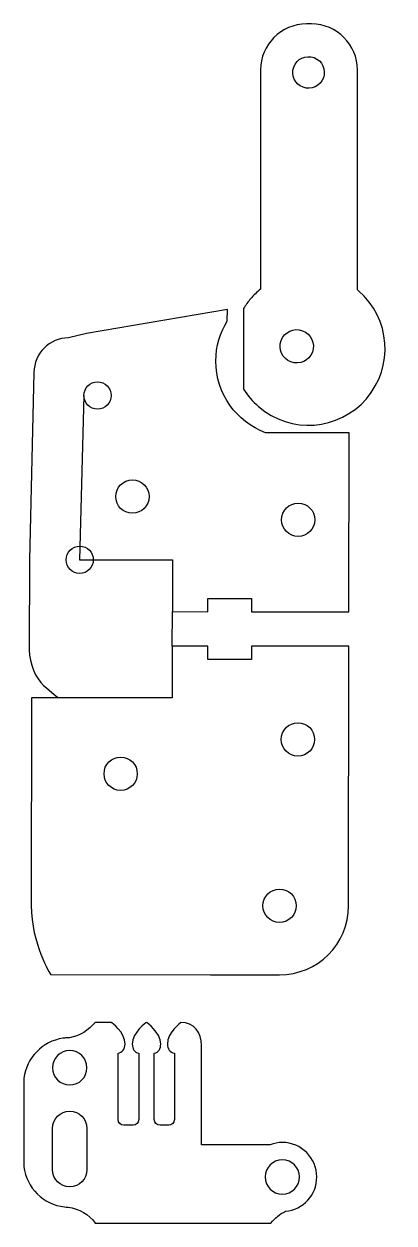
# Model space of a CAD drawing. Extents: x 16 to 1660, y 62 to 1240.
# Drawn here: x 1341.5 to 1367.3, y 945.8 to 1029.3 of the extents above; entities that cross this region are included whole.
import ezdxf

# ---------------------------------------------------------------- set-up
doc = ezdxf.new("R2010")
doc.units = 0
doc.layers.get('0').update_dxf_attribs({"linetype": 'CONTINUOUS'})

msp = doc.modelspace()

# ---------------------------------------------------------------- linework, layer by layer
at = {"color": 7}
for points in [[(1361.558251, 1029.251744), (1361.2114, 1029.251744)], [(1358.011564, 1026.051627), (1358.011564, 1010.801184)], [(1364.757522, 1010.753771), (1364.757522, 1026.051627)], [(1362.385727, 1025.495649), (1362.385727, 1025.495649)], [(1364.832029, 1010.693658), (1364.832029, 1010.693658)], [(1355.700729, 1008.588562), (1355.701858, 1009.391767), (1345.906207, 1007.721011), (1344.642133, 1007.412542)], [(1356.830747, 1009.458653), (1356.830747, 1003.854849)], [(1361.621187, 1006.425611), (1361.621187, 1006.425611)], [(1342.242116, 1005.012807), (1341.920664, 991.980067), (1341.914738, 985.684536)], [(1345.723044, 1003.407244), (1345.401593, 991.97668), (1351.877747, 991.970471), (1351.873796, 988.36988), (1354.351424, 988.36734), (1354.352553, 989.288231), (1357.392369, 989.285127), (1357.39124, 988.364236), (1364.164573, 988.357744), (1364.177273, 1000.811364), (1358.367447, 1000.817291)], [(1347.615909, 1003.405269), (1347.615909, 1003.405269)], [(1347.935949, 996.373702), (1347.935949, 996.373702)], [(1359.474322, 994.762778), (1359.474322, 994.762778)], [(1346.373849, 991.975551), (1346.373849, 991.975551)], [(1351.87182, 985.96958), (1351.87182, 985.971556), (1351.874078, 988.36988)], [(1364.1451, 967.90764), (1364.162598, 985.95942), (1357.389264, 985.965911), (1357.3887, 985.04502), (1354.348884, 985.048124), (1354.349449, 985.969016), (1351.87182, 985.971556), (1351.87182, 985.96958), (1351.868433, 982.370682), (1348.157211, 982.374351), (1346.111664, 982.376327), (1342.071936, 982.38056), (1342.057542, 967.928807)], [(1359.454567, 979.48242), (1359.454567, 979.48242)], [(1347.11694, 977.094538), (1347.11694, 977.094538)], [(1358.178076, 967.913284), (1358.178076, 967.913284)], [(1343.402049, 963.12736), (1354.540513, 963.116353), (1359.340831, 963.112402), (1359.340831, 963.112402)], [(1347.630867, 959.797984), (1346.4921, 959.797984)], [(1350.073218, 959.797984), (1350.073782, 959.797138), (1350.075476, 959.797984), (1350.073218, 959.797984), (1350.073218, 959.797984)], [(1348.096251, 953.044689), (1348.096251, 957.655636)], [(1348.585624, 958.292611), (1348.580544, 958.292611)], [(1349.536713, 957.655353), (1349.536713, 953.044689)], [(1350.617624, 953.044689), (1350.617624, 957.655636)], [(1351.067487, 958.292611), (1351.062407, 958.292611)], [(1352.018293, 957.655353), (1352.018293, 953.044689)], [(1358.682971, 951.287009), (1353.9089, 951.287009), (1353.9089, 958.198067)], [(1341.545873, 955.910938), (1341.545873, 949.761316)], [(1345.930196, 956.643869), (1345.930196, 956.643869)], [(1349.136522, 952.644498), (1348.496442, 952.644498)], [(1351.618102, 952.644498), (1351.017816, 952.644498)], [(1343.53046, 949.554729), (1343.53046, 952.419849)], [(1345.930196, 952.419849), (1345.930196, 949.554729), (1345.930196, 949.554729)], [(1360.730211, 949.043907), (1360.730211, 949.043907)], [(1361.93022, 949.043907), (1361.93022, 949.043907)], [(1344.36866, 946.960542), (1344.491144, 946.949536)], [(1346.50734, 945.841531), (1358.73744, 945.841531)]]:
    msp.add_lwpolyline(points, dxfattribs=at)
for points in [[(1361.2114, 1029.251744), (1359.444124, 1029.251744), (1358.011564, 1027.819184), (1358.011564, 1026.051627)], [(1364.757522, 1026.051627), (1364.757522, 1027.819184), (1363.325527, 1029.251744), (1361.558251, 1029.251744)], [(1360.3224, 1026.258778), (1360.533502, 1026.828302), (1361.16568, 1027.118991), (1361.735487, 1026.908736)], [(1361.735487, 1026.908736), (1362.304447, 1026.698198), (1362.596264, 1026.065456), (1362.385727, 1025.495649)], [(1360.972922, 1024.845973), (1360.403116, 1025.056511), (1360.112144, 1025.688971), (1360.3224, 1026.258778)], [(1362.385727, 1025.495649), (1362.175189, 1024.926407), (1361.542447, 1024.635436), (1360.972922, 1024.845973)], [(1357.324636, 1010.141631), (1357.136676, 1009.924602), (1356.976938, 1009.694591), (1356.830747, 1009.458653)], [(1358.011564, 1010.801184), (1357.768007, 1010.604476), (1357.536302, 1010.386882), (1357.324636, 1010.141631)], [(1364.832029, 1010.693658), (1364.808322, 1010.714542), (1364.78264, 1010.733451), (1364.757522, 1010.753771)], [(1365.384338, 1003.1857), (1367.305142, 1005.411022), (1367.058198, 1008.772289), (1364.832029, 1010.693658)], [(1354.90204, 1005.805851), (1354.903169, 1006.828624), (1355.198091, 1007.779431), (1355.700729, 1008.588562)], [(1359.445536, 1007.230791), (1359.668209, 1007.83136), (1360.3351, 1008.137853), (1360.935387, 1007.916027)], [(1360.935387, 1007.916027), (1361.535673, 1007.6942), (1361.843013, 1007.026744), (1361.621187, 1006.425611)], [(1344.642133, 1007.412542), (1343.316536, 1007.412542), (1342.242116, 1006.33784), (1342.242116, 1005.012807)], [(1360.131336, 1005.740376), (1359.530484, 1005.962484), (1359.223427, 1006.62994), (1359.445536, 1007.230791)], [(1361.621187, 1006.425611), (1361.399078, 1005.825607), (1360.732187, 1005.518549), (1360.131336, 1005.740376)], [(1358.367447, 1000.817291), (1356.342784, 1001.572518), (1354.899782, 1003.51844), (1354.90204, 1005.805851)], [(1345.723044, 1003.407244), (1345.723609, 1003.930202), (1346.147507, 1004.352971), (1346.670464, 1004.352689)], [(1346.670464, 1004.352689), (1347.19314, 1004.352124), (1347.616473, 1003.928227), (1347.615909, 1003.405269)], [(1356.830747, 1003.854849), (1357.107889, 1003.407809), (1357.456998, 1002.994918), (1357.875816, 1002.632827)], [(1346.668489, 1002.459542), (1346.145813, 1002.460107), (1345.723044, 1002.884569), (1345.723044, 1003.407244)], [(1347.615909, 1003.405269), (1347.615344, 1002.882593), (1347.191164, 1002.45926), (1346.668489, 1002.459542)], [(1357.875816, 1002.632827), (1360.101984, 1000.712304), (1363.462969, 1000.959813), (1365.384338, 1003.1857)], [(1347.935949, 996.373702), (1347.936513, 997.014347), (1348.456367, 997.533071), (1349.096729, 997.532224)], [(1349.096729, 997.532224), (1349.737373, 997.53166), (1350.255816, 997.011807), (1350.255251, 996.371444)], [(1349.094471, 995.212922), (1348.454109, 995.213487), (1347.93482, 995.73334), (1347.935949, 996.373702)], [(1350.255251, 996.371444), (1350.254687, 995.7308), (1349.734833, 995.212358), (1349.094471, 995.212922)], [(1359.474322, 994.762778), (1359.474887, 995.40314), (1359.99474, 995.921864), (1360.63482, 995.9213)], [(1360.63482, 995.9213), (1361.275747, 995.920736), (1361.794189, 995.400882), (1361.793624, 994.76052)], [(1360.633127, 993.601716), (1359.992482, 993.602562), (1359.473476, 994.122133), (1359.474322, 994.762778)], [(1361.793624, 994.76052), (1361.79306, 994.119593), (1361.273207, 993.601151), (1360.633127, 993.601716)], [(1344.480984, 991.977527), (1344.481549, 992.500484), (1344.905447, 992.923536), (1345.428404, 992.922971)], [(1345.428404, 992.922971), (1345.95108, 992.922689), (1346.374413, 992.498791), (1346.373849, 991.975551)], [(1345.426711, 991.030107), (1344.903753, 991.030953), (1344.48042, 991.454851), (1344.480984, 991.977527)], [(1346.373849, 991.975551), (1346.373284, 991.452876), (1345.948822, 991.029542), (1345.426711, 991.030107)], [(1341.914738, 985.684536), (1341.913609, 984.804567), (1342.362907, 983.701078), (1342.912393, 983.231742)], [(1342.912393, 983.231742), (1343.46188, 982.762689), (1343.94194, 982.378584), (1343.94194, 982.378584)], [(1359.454567, 979.48242), (1359.455131, 980.123064), (1359.975267, 980.641789), (1360.615347, 980.641224)], [(1360.615347, 980.641224), (1361.256273, 980.640378), (1361.774716, 980.120807), (1361.774151, 979.480444)], [(1360.612807, 978.32164), (1359.972727, 978.322487), (1359.45372, 978.842058), (1359.454567, 979.48242)], [(1361.774151, 979.480444), (1361.773587, 978.8398), (1361.253451, 978.321076), (1360.612807, 978.32164)], [(1347.11694, 977.094538), (1347.117504, 977.735182), (1347.637358, 978.253907), (1348.27772, 978.253342)], [(1348.27772, 978.253342), (1348.918082, 978.252778), (1349.436807, 977.732924), (1349.436242, 977.092562)], [(1348.275462, 975.93404), (1347.6351, 975.934604), (1347.116093, 976.454176), (1347.11694, 977.094538)], [(1349.436242, 977.092562), (1349.435678, 976.4522), (1348.915824, 975.933476), (1348.275462, 975.93404)], [(1358.178076, 967.913284), (1358.17864, 968.553647), (1358.698493, 969.072089), (1359.338856, 969.071524)], [(1359.338856, 969.071524), (1359.9795, 969.070678), (1360.497942, 968.551107), (1360.497378, 967.910462)], [(1342.057542, 967.928807), (1342.055284, 965.277611), (1343.402049, 963.12736), (1343.402049, 963.12736)], [(1359.336598, 966.75194), (1358.696236, 966.752504), (1358.176947, 967.272358), (1358.178076, 967.913284)], [(1360.497378, 967.910462), (1360.496813, 967.2701), (1359.97696, 966.751376), (1359.336598, 966.75194)], [(1359.340831, 963.112402), (1361.99118, 963.109862), (1364.14256, 965.256727), (1364.1451, 967.90764)], [(1346.4921, 959.797984), (1346.065944, 959.239749), (1345.435178, 958.849436), (1344.712124, 958.732878)], [(1348.580544, 958.292611), (1348.580544, 959.12432), (1347.630867, 959.797984), (1347.630867, 959.797984)], [(1350.0735, 959.797138), (1350.060236, 959.787824), (1349.085722, 959.118393), (1349.085722, 958.292611)], [(1351.062407, 958.292611), (1351.062407, 959.118393), (1350.087329, 959.787824), (1350.0735, 959.797138)], [(1352.47634, 959.797984), (1352.47634, 959.797984), (1351.527227, 959.12432), (1351.527227, 958.292611)], [(1353.9089, 958.198067), (1353.9089, 959.078318), (1353.356591, 959.797984), (1352.47634, 959.797984)], [(1344.250691, 958.694213), (1342.831396, 958.481136), (1341.718029, 957.342651), (1341.545873, 955.910938)], [(1344.535736, 958.724411), (1344.43978, 958.71792), (1344.343824, 958.708324), (1344.250691, 958.694213)], [(1344.712124, 958.732878), (1344.652011, 958.732596), (1344.593591, 958.728644), (1344.535736, 958.724411)], [(1344.730751, 957.843878), (1344.067529, 957.843878), (1343.53046, 957.306527), (1343.53046, 956.643869)], [(1345.930196, 956.643869), (1345.930196, 957.306527), (1345.393409, 957.843878), (1344.730751, 957.843878)], [(1348.096251, 957.655636), (1348.3971, 957.711798), (1348.585624, 957.975111), (1348.585624, 958.292611)], [(1349.085722, 958.292611), (1349.085722, 957.974547), (1349.234736, 957.711233), (1349.536713, 957.655353)], [(1350.617624, 957.655636), (1350.918473, 957.711798), (1351.067487, 957.975111), (1351.067487, 958.292611)], [(1351.527227, 958.292611), (1351.527227, 957.974547), (1351.716316, 957.711233), (1352.018293, 957.655353)], [(1343.53046, 956.643869), (1343.53046, 955.981211), (1344.067529, 955.44386), (1344.730751, 955.44386)], [(1344.730751, 955.44386), (1345.393409, 955.44386), (1345.930196, 955.981211), (1345.930196, 956.643869)], [(1343.53046, 952.419849), (1343.53046, 953.082789), (1344.067529, 953.619858), (1344.730751, 953.619858)], [(1344.730751, 953.619858), (1345.393409, 953.619858), (1345.930196, 953.082789), (1345.930196, 952.419849)], [(1348.496442, 952.644498), (1348.275462, 952.644498), (1348.096251, 952.823427), (1348.096251, 953.044689)], [(1349.536713, 953.044689), (1349.536713, 952.823427), (1349.357502, 952.644498), (1349.136522, 952.644498)], [(1351.017816, 952.644498), (1350.796836, 952.644498), (1350.617624, 952.823427), (1350.617624, 953.044689)], [(1352.018293, 953.044689), (1352.018293, 952.823427), (1351.839082, 952.644498), (1351.618102, 952.644498)], [(1359.530202, 951.443924), (1359.231611, 951.443924), (1358.947131, 951.386916), (1358.682971, 951.287009)], [(1361.93022, 949.043907), (1361.93022, 950.369222), (1360.8558, 951.443924), (1359.530202, 951.443924)], [(1359.530202, 950.243916), (1358.867827, 950.243916), (1358.330193, 949.706847), (1358.330193, 949.043907)], [(1360.730211, 949.043907), (1360.730211, 949.706847), (1360.193142, 950.243916), (1359.530202, 950.243916)], [(1341.545873, 949.761316), (1341.722827, 948.289809), (1342.894049, 947.125924), (1344.36866, 946.960542)], [(1344.730751, 948.355002), (1344.067529, 948.355002), (1343.53046, 948.892071), (1343.53046, 949.554729)], [(1345.930196, 949.554729), (1345.930196, 948.892071), (1345.393409, 948.355002), (1344.730751, 948.355002)], [(1358.330193, 949.043907), (1358.330193, 948.381249), (1358.867827, 947.843616), (1359.530202, 947.843616)], [(1359.530202, 947.843616), (1360.193142, 947.843616), (1360.730211, 948.381531), (1360.730211, 949.043907)], [(1359.747231, 946.655178), (1360.970947, 946.764398), (1361.93022, 947.791404), (1361.93022, 949.043907)], [(1344.491144, 946.949536), (1344.534607, 946.946149), (1344.578351, 946.94502), (1344.622096, 946.943609)], [(1344.622096, 946.943609), (1345.39228, 946.845396), (1346.063122, 946.434198), (1346.50734, 945.841531)], [(1358.73744, 945.841531), (1359.002164, 946.188382), (1359.350427, 946.463549), (1359.747231, 946.655178)]]:
    msp.add_open_spline(points, degree=3, dxfattribs=at)

doc.saveas('drawing.dxf')
